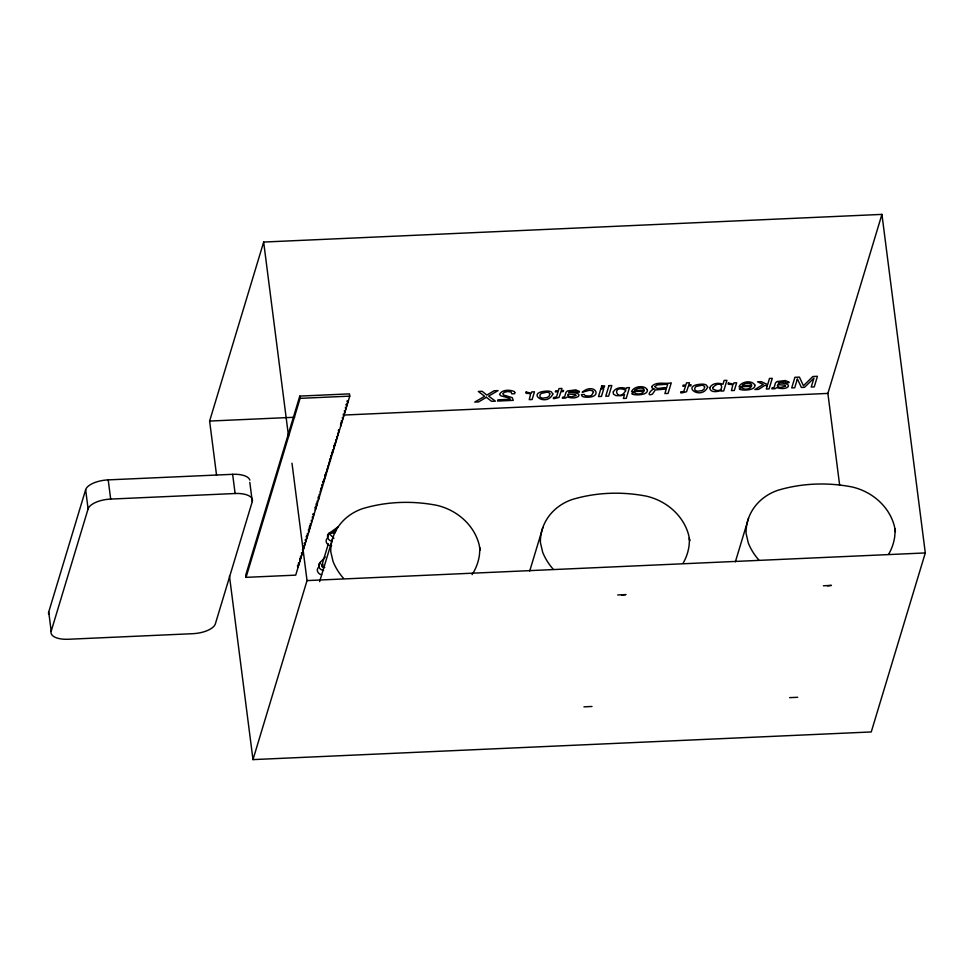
<?xml version="1.0" encoding="UTF-8"?>
<svg xmlns="http://www.w3.org/2000/svg" width="974" height="974" viewBox="0 0 974 974"><rect width="100%" height="100%" fill="white"/><g stroke="black" fill="none" stroke-linecap="round" stroke-linejoin="round"><path stroke-width="1.46" d="M479.878 548.593L479.452 554.851A60.644 53.74 16.8 0 1 472.098 574.611M689.519 539.426L689.081 545.683A60.644 53.74 16.8 0 1 683.054 563.313M895.179 530.233L894.741 536.491A60.644 53.74 16.8 0 1 888.714 554.109M322.735 566.162L322.82 565.237M48.7 614.277A20.186 8.693 -7.3 0 1 48.724 611.989L85.639 489.715A20.186 8.693 -7.3 0 1 108.211 479.878L232.652 474.314A20.186 8.693 -7.3 0 1 249.843 480.085M249.819 482.373L252.278 501.573L215.364 623.847A20.186 8.693 -7.3 0 1 192.791 633.684L68.35 639.261A20.186 8.693 -7.3 0 1 51.184 631.201L88.098 508.915L85.639 489.715M216.557 475.227L209.617 421.06L263.662 242.051L881.933 214.39L925.3 552.94L871.255 731.949L252.984 759.61L229.462 576.036M299.797 396.101L245.752 575.098L246.045 577.351L295.719 575.135L349.763 396.138L349.471 393.873L299.797 396.101L300.089 398.354L246.045 577.351M297.46 566.162L297.8 565.042L298.093 567.294M304.217 543.784L304.558 542.664L304.838 544.929M305.227 540.424L305.568 539.304L305.86 541.568M306.238 537.076L306.579 535.956L306.871 538.208M312.995 514.698L313.336 513.578L313.628 515.843M320.763 488.972L321.103 487.852L321.396 490.105M321.773 485.612L322.114 484.492L322.406 486.757M322.796 482.252L323.124 481.132L323.417 483.396M329.541 459.886L329.882 458.766L330.174 461.019M330.563 456.526L330.892 455.406L331.184 457.67M331.574 453.166L331.915 452.046L332.195 454.31M338.331 430.8L338.66 429.68L338.952 431.932M346.099 405.062L346.427 403.942L346.72 406.207M347.109 401.714L347.45 400.594L347.73 402.846M252.984 759.61L307.029 580.589L291.993 463.222M325.255 557.079L319.74 562.85L318.827 566.905M334.715 530.331L337.771 527.117L328.518 533.764L327.605 537.818M319.496 564.677L320.178 562.436M328.287 535.59L328.956 533.35L336.018 530.903M321.797 565.529L328.36 543.809M319.63 581.636L333.23 536.601M529.71 571.032L542.871 527.445M735.37 561.828L748.531 518.241M839.649 485.198L827.888 393.411L881.933 214.39M625.698 594.615L617.723 594.968M621.777 595.004L625.771 594.615M827.437 585.812L831.431 585.411L823.383 585.776M591.997 706.479L583.95 706.844M797.657 697.287L789.61 697.64M334.934 532.851L328.956 533.35L333.936 538.281M300.089 398.354L349.763 396.138M209.617 421.06L294.684 417.262M343.298 415.082L827.888 393.411M88.098 508.915A20.186 8.693 -7.3 0 1 110.671 499.078L235.111 493.514A20.186 8.693 -7.3 0 1 252.278 501.573M307.029 580.589L925.3 552.94M895.435 531.646L894.485 526.557A54.276 48.103 16.8 0 0 852.25 487A144.456 128.032 16.8 0 0 777.739 490.336A54.276 48.103 16.8 0 0 746.047 533.192L748.324 543.042A60.644 53.74 16.8 0 0 758.783 559.928M689.775 540.85L688.825 535.749A54.276 48.103 16.8 0 0 646.59 496.204A144.456 128.032 16.8 0 0 572.079 499.54A54.276 48.103 16.8 0 0 540.387 542.396L542.664 552.234A60.644 53.74 16.8 0 0 553.122 569.12M480.133 550.006L479.184 544.916A54.276 48.103 16.8 0 0 436.949 505.36A144.456 128.032 16.8 0 0 362.438 508.696A54.276 48.103 16.8 0 0 330.746 551.552L333.023 561.401A60.644 53.74 16.8 0 0 343.481 578.288M345.417 407.302L345.709 409.567M344.406 410.663L344.699 412.915M343.396 414.011L343.688 416.275M342.385 417.371L342.665 419.636M341.363 420.731L341.655 422.984M340.985 425.224L340.693 422.959L340.644 426.344M337.649 433.028L337.941 435.293M336.639 436.389L336.931 438.653M335.628 439.749L335.908 442.001M334.606 443.097L334.898 445.362M334.228 447.602L333.936 445.337L333.887 448.722M332.584 449.818L332.877 452.07M328.871 462.114L329.163 464.379M327.861 465.475L328.141 467.739M326.838 468.835L327.13 471.087M325.827 472.183L326.12 474.448M325.45 476.688L325.158 474.423L325.109 477.808M323.806 478.904L324.099 481.156M320.093 491.2L320.373 493.465M319.07 494.561L319.362 496.825M318.693 499.053L318.401 496.801L318.352 500.173M317.049 501.269L317.341 503.534M316.66 505.774L316.38 503.509L316.331 506.894M315.649 509.122L315.357 506.87L315.308 510.242M312.325 516.938L312.605 519.191M311.303 520.286L311.595 522.551M310.292 523.647L310.584 525.911M309.622 525.887L309.902 528.139M309.282 527.007L309.574 529.259M308.892 531.5L308.6 529.247L308.563 532.62M307.26 533.715L307.541 535.98M303.535 546.024L303.827 548.277M263.662 242.051L288.523 436.145M302.524 549.373L302.817 551.637M301.514 552.733L301.806 554.997M300.503 556.093L300.783 558.346M300.114 560.586L299.822 558.333L299.773 561.706M298.47 562.802L298.762 565.066M232.652 474.314L235.111 493.514M108.211 479.878L110.671 499.078M48.724 611.989L51.184 631.201M894.911 528.821L895.118 530.976M689.251 538.013L689.458 540.18M479.61 547.181L479.829 549.336M332.365 541.301A5.053 4.468 16.8 0 1 328.518 533.764M331.671 545.793A5.053 4.468 16.8 0 1 326.801 538.695M323.587 570.399A5.053 4.468 16.8 0 1 319.74 562.85M321.578 574.782A5.053 4.468 16.8 0 1 318.011 567.781M324.78 567.306A1.887 1.68 16.8 0 1 322.017 566.612A1.887 1.68 16.8 0 1 322.966 564.275M568.012 395.067L568.926 396.418L571.263 396.856L576.17 395.517L575.171 394.494L568.317 394.02L568.012 395.067M777.495 385.692L778.421 387.055L780.746 387.482L785.665 386.154L784.654 385.132L777.812 384.657L777.495 385.692M549.823 393.886L549.117 396.211L547.144 397.562L542.579 398.159L540.253 397.368L539.839 395.237L541.142 393.447L546.864 392.193A3.981 1.717 -7.3 0 1 549.214 392.924L549.823 393.886M651.776 386.532L652.178 388.054L654.321 388.918C651.131 389.101 645.555 397.136 652.446 394.129L655.307 389.929L666.253 389.04L664.877 393.581L668.067 393.435L671.256 382.843C665.388 384.45 656.184 381.004 651.776 386.532M704.652 386.958L703.959 389.283L701.974 390.635L697.421 391.231L695.083 390.44L694.681 388.309L695.972 386.52L701.706 385.266A3.981 1.717 -7.3 0 1 704.056 386.008L704.652 386.958M514.796 392.51L514.722 393.727L511.8 393.849L511.021 391.974L507.783 391.56L504.422 392.23L502.791 393.715L503.692 395.03L512.239 397.636L513.274 400.363L497.544 401.057L497.909 399.839L510.425 399.279L508.83 397.976L500.916 395.834L499.565 394.397C501.744 389.417 510.035 389.551 514.284 391.572L514.796 392.51M579.347 391.463L579.299 392.12L576.608 392.23L575.719 391.146L571.409 391.11L568.731 392.4C586.08 392.011 578.373 400.801 567.306 396.929L565.602 398.062L562.339 398.196L562.631 397.246L564.652 396.747L566.004 392.303L567.452 390.939L575.841 389.892L579.347 391.463M788.83 382.088L788.782 382.745L786.103 382.867L785.202 381.784L780.904 381.747L778.214 383.038C795.563 382.648 787.869 391.438 776.789 387.567L775.097 388.699L771.822 388.833L772.114 387.871L774.147 387.384L775.487 382.94L776.935 381.564L785.324 380.53L788.83 382.088M712.761 387.542L712.676 388.772C725.106 396.467 724.059 376.354 712.761 387.542M593.47 392.145L591.668 395.201A3.592 1.546 -7.3 0 1 589.1 396.041L585.313 395.773L584.266 394.482L581.466 394.616L581.904 395.907A5.978 2.569 -7.3 0 0 584.12 397.015C604.574 399.279 595.248 381.333 582.184 392.218L589.587 390.257L592.63 390.793L593.47 392.145M654.966 386.532C656.159 390.501 663.866 386.666 666.606 387.835L667.701 384.219L657.255 384.9L654.966 386.532M647.369 389.819C648.647 397.392 624.249 394.738 634.281 392.559C636.74 395.091 642.353 394.227 644.082 391.11L631.517 391.67C633.599 386.154 644.508 384.657 647.369 389.819M754.838 385.022C756.128 392.583 731.717 389.929 741.75 387.749C744.221 390.282 749.822 389.417 751.551 386.301L738.986 386.861C741.068 381.358 751.989 379.848 754.838 385.022M613.291 391.913L613.364 394.044L616.006 395.639L621.047 395.7L624.541 394.531L623.348 398.476L626.233 398.342L629.484 387.579L626.684 387.701L626.367 388.736C622.252 386.763 615.519 387.457 613.291 391.913M552.855 394.032C546.183 408.106 524.207 391.755 547.644 391.061A7.183 3.092 -7.3 0 1 551.454 391.95L552.855 394.032M707.696 387.116C701.024 401.191 679.048 384.827 702.485 384.133A7.183 3.092 -7.3 0 1 706.296 385.022L707.696 387.116M625.637 390.793C617.735 403.735 610.235 383.999 625.442 389.99L625.637 390.793M709.839 387.615C709.596 393.106 718.118 391.974 721.357 390.075L721.064 391.061L723.719 390.951L726.921 380.323L724.12 380.444L722.964 384.292C718.775 382.502 712.018 383.062 709.839 387.615M796.915 380.444L794.735 387.774L791.716 387.908L794.906 377.315L799.423 377.121L803.428 385.765L812.876 376.512L817.442 376.305L814.24 386.897L811.208 387.031L813.984 378.095L804.536 387.335L801.383 387.469L797.365 378.837L796.915 380.444M526.155 392.035C524.706 394.799 529.613 392.169 530.526 394.446L529.247 399.644L532.121 399.51L534.458 391.792L531.719 391.913L531.317 393.252L526.155 392.035M553.622 397.538L553.305 398.573L554.316 398.609L559.039 397.441L560.975 391.658L563.289 391.548L563.605 390.489L561.292 390.598L561.937 388.443L559.027 388.565L558.382 390.72L555.643 390.854L555.326 391.913L558.053 391.779L556.531 396.82L553.622 397.538M600.824 388.857L598.499 396.552L601.433 396.418L603.746 388.736L600.824 388.857M601.701 385.96L601.25 387.433L604.184 387.299L604.623 385.826L601.701 385.96M608.945 385.631L605.755 396.223L608.628 396.089L611.83 385.509L608.945 385.631M681.13 391.84L680.814 392.863L681.824 392.912L686.548 391.743L688.472 385.947L690.797 385.85L691.114 384.791L688.801 384.888L689.446 382.733L686.536 382.867L685.879 385.022L683.151 385.144L682.823 386.203L685.562 386.081L683.785 391.463L681.13 391.84M728.369 382.989C726.908 385.753 731.827 383.123 732.728 385.4L731.45 390.598L734.323 390.477L736.661 382.758L733.921 382.879L733.519 384.206L728.369 382.989M767.195 386.142L766.319 389.04L769.083 388.918L772.285 378.326L769.509 378.448L767.658 384.596L761.254 381.65L757.577 381.82L763.263 384.413L754.874 389.551L758.551 389.393L765.077 385.254L767.195 386.142M635.304 389.734L634.78 390.513L644.301 390.087L643.376 388.504L641.184 388.005L637.8 388.346L635.304 389.734M742.772 384.925L742.261 385.704L751.782 385.278L750.844 383.695L748.653 383.196L745.268 383.549L742.772 384.925M486.355 397.27L478.709 401.909L474.752 402.079L484.662 396.284L478.331 391.475L482.13 391.304L486.854 395.091L494.086 390.769L498.067 390.598L488.619 396.101L495.401 401.154L491.553 401.325L486.355 397.27"/></g></svg>
